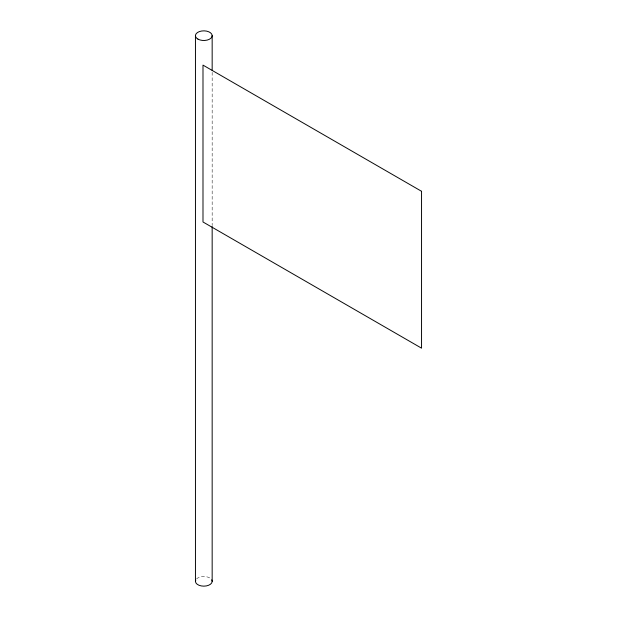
<?xml version="1.0" encoding="UTF-8"?>
<svg xmlns="http://www.w3.org/2000/svg" width="617" height="617" viewBox="0 0 617 617"><rect width="100%" height="100%" fill="white"/><g stroke="black" fill="none" stroke-linecap="round" stroke-linejoin="round"><path stroke-width="0.46" stroke-dasharray="3.08 2.31" d="M212.163 72.305L212.163 225.591M196.568 578.916A8.353 4.82 0 0 1 204.898 576.548A8.353 4.82 0 0 1 211.878 580.08"/><path stroke-width="0.93" d="M212.163 35.67L212.163 70.377M212.163 226.555L212.163 581.33M195.45 35.67L195.45 581.33M211.878 580.08A8.353 4.82 0 0 1 203.803 586.15A8.353 4.82 0 0 1 195.736 580.08M421.55 191.293L202.993 65.117L202.993 221.989L421.55 348.173L421.55 191.293M197.903 39.087A8.353 4.82 0 0 0 211.878 36.92A8.353 4.82 0 0 0 201.643 31.012A8.353 4.82 0 0 0 197.903 39.087"/></g></svg>
